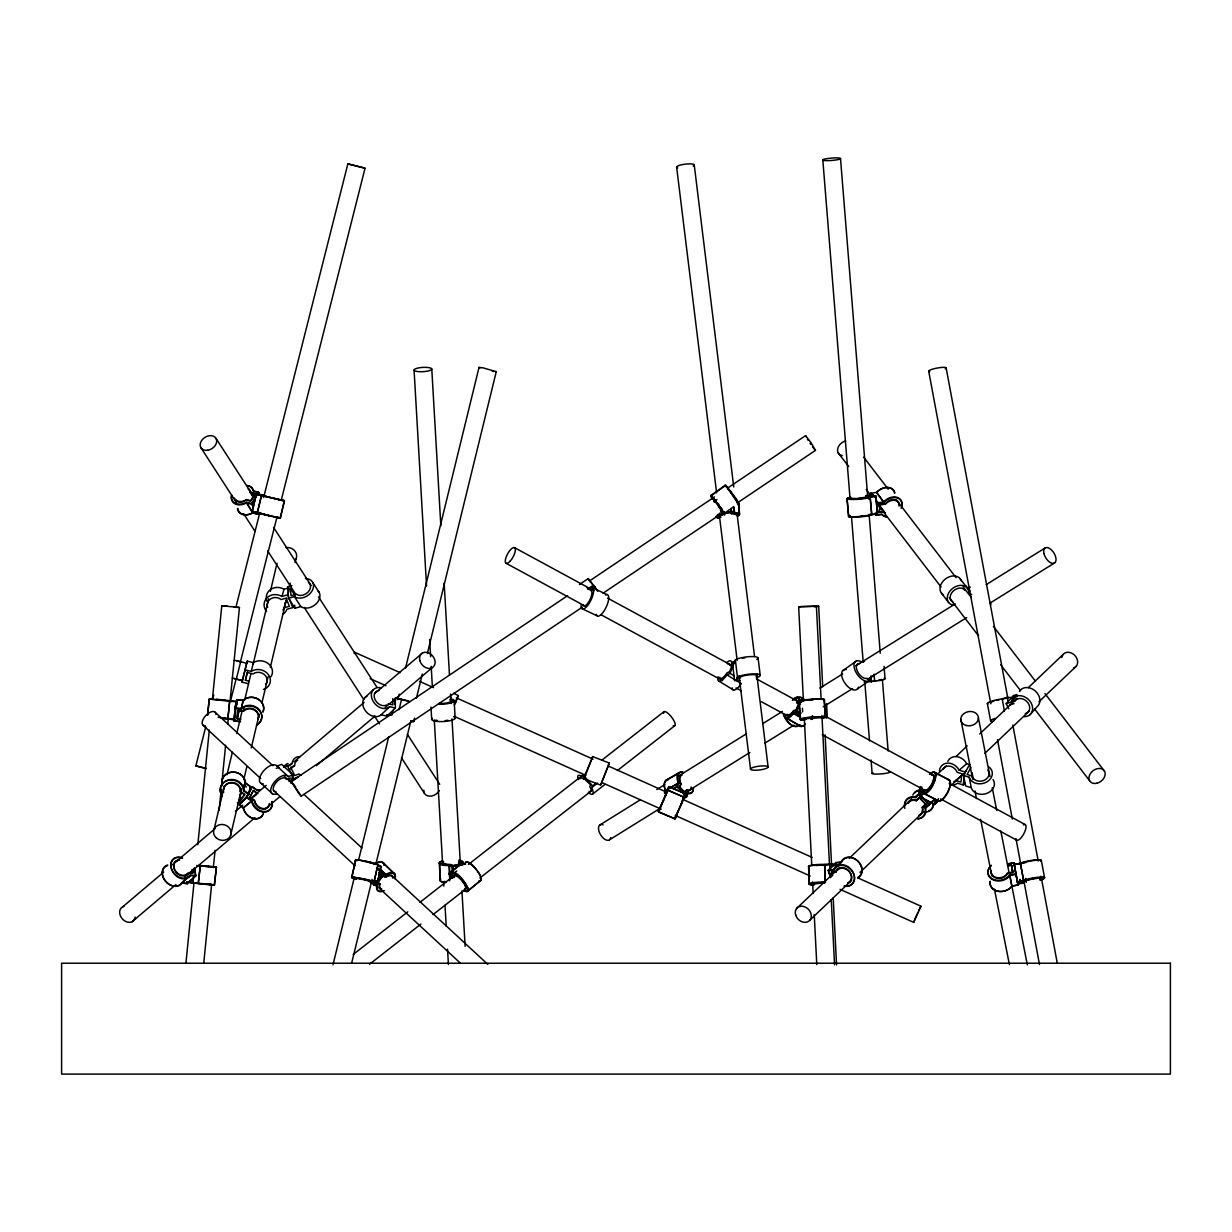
<?xml version="1.0" encoding="UTF-8"?>
<svg xmlns="http://www.w3.org/2000/svg" width="1232" height="1232" viewBox="0 0 1232 1232"><rect width="100%" height="100%" fill="white"/><g stroke="black" fill="none" stroke-linecap="round" stroke-linejoin="round"><path stroke-width="1.5" d="M947.916 779.486A11.812 4.605 -63.6 0 1 948.363 791.221A11.812 4.605 -63.6 0 1 938.368 800.754L934.795 804.357L920.073 797.042L920.366 786.663M921.906 787.14L921.721 793.762L924.97 790.467A8.593 3.342 -63.6 0 0 932.455 783.49A8.593 3.342 -63.6 0 0 931.715 775.159M934.795 804.357L934.949 798.86L925.602 807.976A11.812 9.502 46.4 0 1 917.963 818.864M601.94 781.658L608.115 766.088M240.471 721.69L234.219 721.059L234.989 708.4L236.929 699.622L243.181 700.253A11.812 10.21 12.4 0 1 257.996 699.006A11.812 10.21 12.4 0 1 263.017 711.649M236.929 699.622L234.219 721.059M240.717 719.134L237.191 718.78L237.684 710.71L243.382 711.28A8.593 7.423 12.4 0 1 254.47 710.125A8.593 7.423 12.4 0 1 257.873 719.719M240.471 721.459L234.203 720.828L235.066 707.799L236.944 699.838L243.197 700.469A11.812 10.487 13.3 0 1 258.027 699.16A11.812 10.487 13.3 0 1 262.97 712.127M236.944 699.838L236.59 705.289L236.914 702.209L235.99 701.347L227.643 700.623M240.717 718.826L237.191 718.472L237.73 710.171L243.428 710.741A8.593 7.638 13.3 0 1 254.5 709.509A8.593 7.638 13.3 0 1 257.919 719.303M948.286 780.01A11.812 4.173 -61.5 0 1 947.978 791.36A11.812 4.173 -61.5 0 1 938.014 800.892L934.457 804.511L919.765 796.55L920.674 786.493M921.952 788.511L921.521 793.316L924.755 790.02A8.593 3.034 -61.5 0 0 932.193 783.075A8.593 3.034 -61.5 0 0 932.07 774.974M934.457 804.511L934.934 799.183L925.109 807.807A11.812 9.486 51.3 0 1 917.424 818.726M584.384 776.206L583.537 778.455L600.153 784.938L601.139 783.182L600.754 785.077L609.332 763.085L592.731 756.587L583.845 779.379A8.593 2.572 52 0 0 579.795 779.024M193.455 877.8L192.962 882.697L187.018 882.097L187.295 883.698L181.843 883.144A11.812 8.886 46.3 0 1 165.427 881.08A11.812 8.886 46.3 0 1 167.537 865.634M194.102 871.286L194.44 868.021L195.796 875.567L187.295 883.698M185.909 963.224L193.978 882.944M197.813 844.705L209.332 730.006M212.397 699.406L221.806 605.744L227.55 606.313M227.889 718.857L229.676 701.1M203.742 963.193L211.611 884.792M213.336 867.59L215.076 850.373M219.096 810.209L221.221 789.173M221.606 785.354L225.625 745.191M227.735 724.154L228.32 718.425M230.045 701.208L239.455 607.515L221.822 605.744M214.522 884.869L216.308 867.097L200.2 865.48L198.414 883.236L214.522 884.869L210.811 884.499M234.203 720.828L234.157 719.088L227.889 718.456L229.737 700.715L216.462 699.191M234.157 719.088L235.99 701.347M951.766 785.077A11.812 9.794 49.4 0 0 957.526 783.182L963.193 784.938L964.795 771.94L966.119 770.816M200.77 883.775L192.7 883.021L193.316 878.139M194.132 871.64L194.533 868.406L195.688 876.137L187.064 883.436L181.612 882.882A11.812 9.148 49.7 0 1 165.211 880.803A11.812 9.148 49.7 0 1 167.752 864.956M216.493 867.467L200.385 865.865L198.152 883.56L214.26 885.161L216.493 867.467L212.843 866.573M400.2 672.687L354.616 652.252L354.185 653.607M870.47 495.449L870.762 493.324L876.691 492.353A11.812 8.485 -34.9 0 1 887.61 487.425A11.812 8.485 -34.9 0 1 894.786 492.8M886.963 516.855A11.812 8.809 -37.5 0 1 881.989 514.237L876.275 515.038L877.985 502.748L876.168 500.377M840.024 889.35L913.667 922.368L915.792 916.993M913.697 922.352L920.935 906.198L857.811 877.877M666.651 792.961L665.511 796.072M682.928 800.261L679.725 808.1M870.624 495.218L870.978 493.154L872.733 495.664M886.686 516.932A11.812 8.485 -34.9 0 1 881.789 514.422L876.075 515.222L876.322 513.759M876.553 512.389L878.093 503.349L876.306 500.777M240.61 793.762L239.27 801.077L244.875 794.471L240.625 791.406A8.593 7.808 10.3 0 0 232.848 782.459A8.593 7.808 10.3 0 0 223.577 789.558M237.607 802.556L240.117 804.357L240.456 802.525L239.886 804.511L237.376 802.71M240.117 804.357L248.91 793.993L243.89 790.374L245.23 783.044A11.812 10.734 10.3 0 0 231.631 772.233A11.812 10.734 10.3 0 0 222.176 785.662M248.91 793.993L250.25 786.663L245.23 783.044M351.921 877.631L355.386 860.213M377.1 867.266L373.989 882.944L370.832 882.512M372.203 883.036L377.377 883.744L380.827 866.312L377.7 865.157A11.812 1.17 11.2 0 0 367.891 861.599A11.812 1.17 11.2 0 0 355.54 860.598M237.191 718.78L239.116 710.002M234.989 708.4L241.256 709.016L243.181 700.253M243.382 711.28L244.013 708.354M281.959 499.807L284.299 500.654L280.419 518.056L252.298 511.696L256.164 494.294L265.126 495.865M257.411 513.005L261.292 495.603L284.299 500.654M237.191 718.472L239.07 710.51L242.612 710.864M235.066 707.799L241.318 708.431L243.197 700.469M214.183 828.982L224.363 785.954M227.027 774.712L232.34 752.259M236.76 733.548L242.073 711.095M244.721 699.868L250.928 673.673M253.13 664.31L268.622 598.814M270.393 591.329L277.031 563.255M240.902 793.316L239.023 801.277L244.583 794.871L240.332 791.822L240.964 789.158M230.492 835.835L241.549 789.05M243.767 779.687L246.862 766.597M251.282 747.886L259.259 714.19M261.908 702.964L268.114 676.768M270.316 667.421L286.702 598.182M289.351 586.94L290.244 583.198M295.11 562.624L295.988 558.881M239.886 804.511L248.602 794.455L243.582 790.836L245.476 782.874A11.812 10.487 13.3 0 0 231.862 772.094A11.812 10.487 13.3 0 0 222.499 785.123M248.602 794.455L250.481 786.493L245.476 782.874M248.125 683.652L242.011 682.112L242.365 680.588L247.247 661.122L253.361 662.662A11.812 10.195 13.4 0 1 268.33 663.648A11.812 10.195 13.4 0 1 270.948 676.722M242.011 682.112L247.247 661.122M248.833 681.188L245.399 680.326L247.478 671.579M245.153 669.854L251.266 671.409L253.361 662.662M351.644 877.107L355.879 859.813M392.977 710.371L391.807 715.13L386.709 714.699L386.725 716.239L381.196 714.699A11.812 8.84 46.8 0 1 365.658 711.095A11.812 8.84 46.8 0 1 366.874 696.28M394.533 704.026L396.042 697.836L401.555 699.376A11.812 0.847 13.7 0 1 408.516 700.993M332.994 964.795L354.431 877.061M358.543 860.259L388.665 737.044M397.797 699.714L399.168 694.109M405.559 667.975L479.032 367.429L483.067 367.86L496.265 371.648L427.35 653.53M399.014 709.755L401.555 699.376M351.582 963.409L372.126 879.402M375.775 864.464L410.918 720.735M416.401 698.328L422.33 674.058M370.432 882.528L373.542 883.144L377.993 865.603A11.812 0.847 13.7 0 0 366.489 861.615A11.812 0.847 13.7 0 0 357.234 860.66M413.69 721.567L414.537 718.117M383.614 890.798A11.812 5.806 -43.9 0 1 376.807 886.162L371.802 883.051L376.9 884.052L381.135 866.758L377.993 865.603M261.785 513.775L252.129 511.311L256.502 494.001L264.249 495.895M195.857 765.888L205.744 726.757M212.797 698.79L213.752 695.064M235.866 607.468L259.86 512.404M263.633 497.497L347.855 163.856L365.042 168.199L281.296 499.976L256.164 494.294M230.476 701.27L236.128 678.909M240.363 662.123L277.061 516.747M234.095 678.509L242.365 680.588L236.298 679.078L240.671 661.769L234.28 660.167M263.648 514.252L280.08 518.364L284.453 501.054L282.066 500.438M920.905 906.382L918.579 910.802M245.399 680.326L247.401 672.518L252.96 673.919A8.593 7.423 13.4 0 1 264.233 674.443A8.593 7.423 13.4 0 1 265.804 684.314M659.751 808.161L664.556 798.274M676.045 815.461L678.586 810.61M658.319 811.565L667.99 790.066L684.284 797.366L674.597 818.864L658.319 811.565L659.074 809.347M674.597 818.864L675.367 816.647M289.212 781.427L290.228 777.885L286.286 779.379A8.593 4.297 -47.2 0 0 276.107 782.505A8.593 4.297 -47.2 0 0 276.014 791.714M290.629 782.998L292.985 774.836L281.635 764.348L276.969 766.119A11.812 5.914 -47.2 0 0 262.878 771.786A11.812 5.914 -47.2 0 0 263.201 783.829M266.543 611.549A11.812 10.718 17.1 0 1 267.036 597.766A11.812 10.718 17.1 0 1 281.882 596.473L284.084 589.296L288.473 588.018M282.806 614.368A11.812 10.718 17.1 0 0 286.917 609.27L292.785 607.576L287.749 594.763L288.935 590.883M282.898 610.056A8.593 7.792 17.1 0 0 284.007 607.838L286.209 600.677A8.593 7.792 17.1 0 1 285.1 602.895M292.785 607.576L293.339 605.774M450.927 697.312L450.45 698.852A11.812 2.849 -3.3 0 1 452.437 702.363A11.812 2.849 -3.3 0 1 438.115 704.273M454.346 705.012L456.564 699.021M455.178 703.703L458.396 695.649L453.622 693.216M667.297 790.482L668.745 786.863L685.315 793.5L683.868 797.119L667.405 790.205L666.373 792.761M718.102 676.722A11.812 3.912 -58.7 0 0 719.904 681.296A11.812 3.912 -58.7 0 0 726.942 674.905L730.037 673.365L734.842 661.122L731.746 662.662A11.812 3.912 -58.7 0 0 726.541 662.662M683.868 797.119L675.213 818.726L658.643 812.088L664.156 798.29M666.266 793.069L668.745 786.863M663.093 800.939L665.388 795.225M677.03 814.183L676.584 815.307M685.315 793.5L683.313 798.505L686.47 796.55L687.918 792.931A11.812 6.329 58.1 0 0 693.462 788.033M664.495 792.777L665.465 790.374A11.812 6.129 61.3 0 1 667.898 779.486M664.525 793.254L665.496 790.836A11.812 6.329 58.1 0 1 667.852 780.01M660.475 807.499L658.643 812.088M664.987 796.242L666.112 793.439M666.343 793.47L669.222 786.678L685.5 793.978L684.053 797.597M673.319 788.696L676.83 786.493L678.293 782.874A11.812 6.329 58.1 0 1 682.99 772.387M673.704 788.68L677.4 786.663L678.847 783.044A11.812 6.129 61.3 0 1 683.529 772.572M676.075 816.57L675.213 818.726M682.251 801.154L682.682 800.076M690.906 788.434A8.593 4.605 58.1 0 1 686.902 790.02L685.577 793.316L679.448 786.909L680.665 783.845A8.593 4.605 58.1 0 1 681.512 774.974M691.198 787.079A8.593 4.451 61.3 0 1 686.994 790.467L685.67 793.762L679.879 787.14L681.111 784.091A8.593 4.451 61.3 0 1 682.035 775.159M685.5 793.978L683.175 798.844L686.47 797.042L687.918 793.423A11.812 6.129 61.3 0 0 693.323 788.603M822.699 686.809L818.695 606.19L801.524 606.76M803.449 701.254L798.675 607.068L800.446 606.529L816.4 606.175L821.066 698.236M787.356 714.822A8.593 3.034 -61.5 0 0 793.654 711.033L795.995 710.51L799.383 702.209M785.308 714.914A11.812 4.173 -61.5 0 0 793.393 713.482L796.149 712.866L801.478 699.838M811.488 719.226L812.72 716.223M727.604 488.134L733.502 495.772M916.038 916.439L916.793 914.729M917.301 913.574L917.825 912.435M787.263 714.283A8.593 2.911 -58.5 0 0 793.67 710.541L796.011 710.002L799.784 701.932M785.215 714.344A11.812 3.989 -58.5 0 0 793.285 712.912L796.041 712.296L801.97 699.622L798.721 700.469A11.812 4.173 -61.5 0 0 792.407 700.13M811.103 719.503L812.473 716.577M666.343 792.715L669.222 786.678M567.629 595.657L291.322 781.442L298.575 793.054L301.224 796.165L582.32 607.16M301.224 796.165L291.322 781.442M727.342 488.257L805.589 435.635L811.01 442.688L815.492 450.358L737.244 502.979M591.668 758.419L592.731 756.587M608.269 764.903L609.332 763.085M263.602 812.104A11.812 9.148 49.7 0 1 253.9 818.664A11.812 9.148 49.7 0 1 243.305 807.976L238.269 804.188L246.908 797.058L252.252 786.678L257.272 790.282A11.812 9.148 49.7 0 1 260.275 790.066M238.269 804.188L246.554 797.551L252.252 786.863L257.272 790.482A11.812 9.502 51.3 0 1 260.337 790.205M993.038 779.563A11.812 9.456 -11.2 0 1 986.817 793.393A11.812 9.456 -11.2 0 1 971.278 787.725L965.611 785.954L963.532 775.467L969.707 764.348M971.001 767.397L967.074 774.481L972.233 776.083A8.593 6.884 -11.2 0 0 983.737 780.503A8.593 6.884 -11.2 0 0 987.802 770.046M578.285 779.563A11.812 3.542 52 0 1 582.228 776.607L583.229 774.836L592.607 785.954L591.606 787.725A11.812 3.542 52 0 1 588.342 792.684M584.769 775.575L591.514 759.605M583.537 778.455L584.538 776.684L584.153 778.578L590.652 784.969L589.743 786.57A8.593 2.572 52 0 1 589.05 791.421M253.361 506.906L251.59 504.165L258.304 492.4L253.176 491.091A11.812 8.84 -32.9 0 0 247.463 485.5M237.776 508.462A11.812 8.84 -32.9 0 0 252.899 512.805L258.012 514.114L258.843 512.666M738.261 504.288L738.923 504.858L725.925 485.285L711.141 495.233L712.635 498.575M456.918 697.897L458.396 695.649M253.33 506.537L251.682 503.595L258.658 492.261L253.53 490.952A11.812 8.593 -29.4 0 0 247.894 485.5M237.437 508.631A11.812 8.593 -29.4 0 0 252.56 512.959L257.673 514.268L258.535 512.882M369.708 880.726L374.174 884.869L382.813 873.334L385.955 874.489A11.812 5.914 -47.2 0 1 395.087 878.308M374.821 880.711L377.331 883.051L382.844 875.706L385.693 876.753A8.593 4.297 -47.2 0 1 392.854 877.492M373.666 884.992L382.782 873.919L385.924 875.09A11.812 5.806 -43.9 0 1 395.041 878.893M374.528 880.788L376.93 883.282L382.736 876.229L385.585 877.276A8.593 4.22 -43.9 0 1 392.808 878.123M1008.777 708.693L1006.19 703.703L1013.443 695.603L1016.8 694.571M1006.19 703.703L1011.226 702.148L1017.262 695.402M1029.906 714.76L1037.159 706.66A11.812 9.363 41.9 0 0 1035.173 690.906A11.812 9.363 41.9 0 0 1019.465 691.368M830.445 874.042L830.63 877.615L828.32 870.716L835.712 862.6L841.133 862.046A11.812 9.302 42.3 0 1 857.518 860.829A11.812 9.302 42.3 0 1 857.934 877.276M828.32 870.716L833.741 870.177L841.133 862.046M904.796 808.361A11.812 9.486 51.3 0 1 915.145 797.119L922.429 790.513M904.565 805.451A11.812 9.502 46.4 0 1 915.299 797.597L923.353 789.681M908.03 802.879A8.593 6.899 51.3 0 1 916.115 800.353L919.134 797.289L925.478 804.096L922.229 807.391A8.593 6.899 51.3 0 1 918.841 815.307M919.765 796.55L923.338 792.931A11.812 4.173 -61.5 0 0 934.657 780.21A11.812 4.173 -61.5 0 0 929.991 774.25M908.169 803.372A8.593 6.915 46.4 0 1 916.331 800.769L919.349 797.705L925.925 804.327L922.676 807.607A8.593 6.915 46.4 0 1 919.365 815.461M920.073 797.042L923.646 793.423A11.812 4.605 -63.6 0 0 934.872 780.657A11.812 4.605 -63.6 0 0 929.482 774.312M936.197 801.277L938.368 799.091M936.443 801.077L938.615 798.875M496.219 371.694L495.233 371.694M181.843 883.144L190.329 875.013L195.796 875.567M830.414 873.642L830.491 877.199L828.351 870.131L836.02 862.831L841.441 862.292A11.812 9.502 46.4 0 1 857.811 861.076A11.812 9.502 46.4 0 1 857.826 877.923M828.351 870.131L833.771 869.592L841.441 862.292M796.55 908.538L839.562 867.544M849.264 858.288L911.695 798.783M918.641 792.161L921.413 789.512M936.674 774.974L946.392 765.719M956.094 756.463L967.197 745.884M979.686 733.979L1017.139 698.267M1028.243 687.687L1062.923 654.623M915.299 797.597L917.855 795.164M916.331 800.769L920.165 797.119M922.676 807.607L925.232 805.174M925.602 807.976L930.714 803.11M810.04 919.996L851.651 880.31M859.982 872.379L923.8 811.549M951.551 785.092L962.639 774.512M984.845 753.353L1029.244 711.033M1038.946 701.778L1076.414 666.065M850.373 498.267L856.702 498.544L872.194 496.203L868.375 495.849M364.626 697.897L373.25 689.797M381.196 714.699L389.836 706.598L395.349 708.138L395.287 697.774M386.725 716.239L395.349 708.138M451.959 878.339L449.126 873.919L462.123 862.723L465.696 864.002M467.513 891.491L480.511 880.295A11.812 3.28 49.2 0 0 475.752 869.053A11.812 3.28 49.2 0 0 465.265 862.554M818.695 606.19L816.092 606.868M939.385 770.77A11.812 9.794 49.4 0 1 947.747 763.085A11.812 9.794 49.4 0 1 959.127 770.169L966.704 763.686L969.538 764.564M953.814 781.658A8.593 7.13 49.4 0 0 955.739 780.457L963.316 773.973M963.193 784.938L965.087 783.321M816.369 606.236L814.229 606.791M249.88 788.68L252.252 786.678M122.753 906.783L163.717 872.102M172.495 864.679L214.938 828.751M235.42 811.411L242.735 805.22M250.05 799.029L266.143 785.4M293.94 761.869L364.164 702.409M374.405 693.739L422.684 652.868M243.305 807.976L251.929 800.677A11.812 9.148 49.7 0 0 264.141 811.565A11.812 9.148 49.7 0 0 272.133 801.508M132.07 921.752L175.96 884.591M184.738 877.153L254.962 817.694M265.203 809.024L279.833 796.642M316.408 765.673L374.928 716.131M385.185 707.461L432.001 667.821M181.612 882.882L190.236 875.582L195.688 876.137M249.973 788.696L252.252 786.863M253.453 797.027L256.21 794.825M272.118 801.709A11.812 9.502 51.3 0 1 263.725 812.088A11.812 9.502 51.3 0 1 251.559 801.154L243.289 807.807A11.812 9.502 51.3 0 0 252.252 818.14A11.812 9.502 51.3 0 0 262.909 814.552M915.145 797.119L917.902 794.902M916.115 800.353L918.872 798.136M922.229 807.391L926.387 804.065M925.109 807.807L932.023 802.263M451.821 877.923L449.203 873.334L462.631 862.847M449.203 873.334L452.267 874.489L456.749 870.993M353.199 954.477L407.777 911.834M419.896 902.363L456.271 873.935M468.406 864.464L582.089 775.621M601.801 760.221L663.956 711.665M582.228 776.607L585.215 774.281M592.607 785.954L595.98 783.321M591.606 787.725L597.566 783.059M369.508 964.256L420.897 924.092M433.002 914.637L467.76 887.471M479.864 878.016L591.73 790.605M617.432 770.524L674.874 725.633M466.897 891.475L480.311 880.988M592.962 793.808L604.881 784.491M710.926 495.942L725.171 485.269M714.083 501.624L716.932 499.499M729.667 509.478L725.74 512.42L734.18 511.311L734.595 512.62A11.812 2.526 -7 0 1 737.783 515.715M284.761 767.243L291.922 763.686A11.812 9.225 54.3 0 1 299.961 756.587M288.904 765.842L291.922 763.686M290.09 769.045L294.602 765.796A8.593 6.714 54.3 0 1 297.759 760.159M291.476 780.056L298.375 776.684L290.844 782.089M842.596 670.809L856.517 660.937M868.175 679.232L874.304 674.89M857.41 689.011L869.777 680.249M579.41 584.522L588.28 578.563L597.736 591.329M589.989 580.626L714.56 496.85M587.587 589.096L593.501 585.123M592.376 588.665L595.087 586.832M603.079 593.193L724.462 511.573M730.699 508.739L733.41 506.906L734.164 513.005A11.812 2.495 -4 0 1 737.367 516.223M665.988 780.672L678.801 772.71M599.722 825.07L640.486 799.707M656.795 789.573L664.941 784.491M677.985 776.376L746.484 733.764M762.777 723.631L782.351 711.449M800.292 700.3L803.557 698.267M819.85 688.118L842.688 673.919M855.732 665.804L955.2 603.911M986.185 584.646L1044.89 548.117M665.496 790.836L678.293 782.874M683.698 792.022L686.902 790.02M609.64 839.747L660.183 808.3M684.653 793.085L749.872 752.506M764.548 743.373L793.901 725.109M823.253 706.845L852.606 688.58M867.282 679.463L966.75 617.571M989.589 603.372L1054.808 562.793M967.921 588.465L970.277 587.14M666.112 780.118L679.494 772.787M665.465 790.374L678.847 783.044M683.637 792.299L686.994 790.467M740.093 680.572L734.58 680.541L732.455 663.232L735.566 661.692A11.812 2.526 -7 0 1 747.054 656.841A11.812 2.526 -7 0 1 756.756 659.443M727.511 663.909A8.593 2.849 -58.7 0 1 729.852 665.172L732.686 663.771L729.621 671.579L726.988 672.888A8.593 2.849 -58.7 0 1 719.734 677.246M734.58 680.541L737.675 679.001A11.812 2.526 -7 0 1 742.819 675.228A11.812 2.526 -7 0 1 757.973 674.15A11.812 2.526 -7 0 1 756.664 677.662M805.05 718.379L809.101 717.594M805.497 718.749L821.775 717.44M276.261 768.398L278.894 767.397M294.602 765.796L290.66 767.29L294.771 775.575L299.022 773.973A8.593 6.714 54.3 0 0 301.301 775.159M277.046 793.808A11.812 5.914 -47.2 0 1 273.181 783.706A11.812 5.914 -47.2 0 1 288.303 776.607L292.985 774.836M821.374 717.917L822.037 717.424L811.688 717.363M795.087 700.269A8.593 3.034 -61.5 0 1 796.873 702.779L801.709 701.578C803.326 699.776 818.233 698.529 823.962 699.191L825.686 716.916L822.668 717.625M987.925 704.026A11.812 2.002 -10.6 0 1 990.605 701.501A11.812 2.002 -10.6 0 1 1002.17 698.852L1007.191 697.312L1014.567 697.774L1013.443 695.603M1003.233 699.021L1006.282 698.097M1009.485 705.012L1014.075 703.611M864.094 682.128L874.612 681.173A11.812 1.571 -4.6 0 0 884.16 678.247M317.502 590.359A11.812 8.84 -32.9 0 1 316.162 603.819A11.812 8.84 -32.9 0 1 300.824 606.56L294.956 608.269L288.534 598.321L287.564 586.832L291.969 585.554M281.882 596.473L287.749 594.763M288.534 598.321L294.402 596.611A11.812 8.84 -32.9 0 0 311.942 591.129A11.812 8.84 -32.9 0 0 305.413 578.563M284.007 607.838L289.351 606.283L286.132 598.121L281.173 599.568A8.593 7.792 17.1 0 0 270.978 598.66A8.593 7.792 17.1 0 0 267.667 607.376M805.959 719.55L800.23 719.596L799.337 701.824L802.094 701.208A11.812 1.016 -2.9 0 1 812.581 699.222A11.812 1.016 -2.9 0 1 823.453 700.115M800.23 719.596L802.987 718.964A11.812 1.016 -2.9 0 1 807.206 717.455A11.812 1.016 -2.9 0 1 822.622 716.885A11.812 1.016 -2.9 0 1 822.298 718.241M800.554 702.101L798.952 702.209L800.677 719.935L803.433 719.303C805.05 717.517 819.958 716.254 825.686 716.916M804.773 700.346L813.582 699.453M460.953 864.31L452.822 865.85L450.034 864.787A8.593 2.079 -3.3 0 1 443.289 862.184M442.396 861.183A11.812 2.849 -3.3 0 0 439.824 864.202A11.812 2.849 -3.3 0 0 449.079 865.603L452.144 866.758L461.877 864.926M1007.668 865.726L1011.426 865.018L1012.889 872.487M1024.085 882.574L1017.894 883.744L1017.478 882.066L1014.167 864.356L1020.358 863.185A11.812 2.002 -10.6 0 1 1034.788 859.936A11.812 2.002 -10.6 0 1 1040.932 861.183M1007.699 865.927L1011.457 865.218L1012.843 872.21M1040.886 860.922A11.812 1.401 -10.6 0 0 1034.865 860.383A11.812 1.401 -10.6 0 0 1020.404 863.463L1014.213 864.633L1014.413 865.418L1013.874 862.723L1007.684 863.894L1013.905 862.847L1014.413 865.418L1014.167 864.356M1017.062 864.31L1022.298 863.324A8.593 1.448 -10.6 0 1 1023.931 862.662M990.158 881.234A11.812 9.456 -11.2 0 0 997.781 891.213A11.812 9.086 -11.1 0 0 1011.903 886.162L1018.079 884.869L1016 874.381L1009.809 875.536A11.812 9.456 -11.2 0 1 992.484 879.509A11.812 9.456 -11.2 0 1 991.421 865.28A11.812 9.086 -11.2 0 0 992.376 878.909A11.812 9.086 -11.2 0 0 1009.701 874.966L1015.892 873.796L1018.094 884.992L1011.903 886.162A11.812 9.456 -11.2 0 1 997.781 891.213A11.812 9.086 -11.1 0 1 990.251 881.712M1017.478 882.066L1025.532 880.634A8.593 1.448 -10.6 0 1 1037.236 877.923A8.593 1.448 -10.6 0 1 1040.101 879.479M1020.281 881.619L1020.65 883.144L1024.362 882.235M866.081 495.587L869.884 495.064L875.952 496.357L877.369 513.99L871.655 514.791A11.812 1.571 -4.6 0 1 855.963 517.117A11.812 1.571 -4.6 0 1 849.895 515.376M865.927 495.911L875.721 495.926L877.523 513.621L868.622 514.868M875.721 495.926L867.205 497.235A8.593 1.14 -4.6 0 1 864.602 498.067M850.665 497.189A11.812 1.571 -4.6 0 0 852.914 499.499A11.812 1.571 -4.6 0 0 870.239 497.143L875.952 496.357M877.985 502.748L883.714 501.948A11.812 8.809 -37.5 0 1 897.45 497.451A11.812 8.809 -37.5 0 1 901.069 508.4M878.093 503.349L883.806 502.548A11.812 8.485 -34.9 0 1 896.249 497.759A11.812 8.485 -34.9 0 1 901.901 505.813M885.361 513.051A8.593 6.406 -37.5 0 1 884.022 511.511L879.186 512.189L880.279 504.35L885.485 503.626A8.593 6.406 -37.5 0 1 894.725 499.745A8.593 6.406 -37.5 0 1 898.99 506.136M885.115 513.22A8.593 6.175 -34.9 0 1 883.883 511.773L879.047 512.45L880.341 504.889L885.531 504.165A8.593 6.175 -34.9 0 1 893.724 500.254A8.593 6.175 -34.9 0 1 899.021 504.427M868.791 514.622L872.256 514.144M719.673 513.205L722.183 512.882L724.139 514.807L711.141 495.233M721.552 508.308L722.183 513.498L731.423 512.281L731.777 513.39A8.593 1.833 -7 0 1 736.336 514.837M443.736 861.83A8.593 1.863 -0.6 0 0 450.435 864.464L453.207 865.526L461.369 864.448L458.366 863.324A8.593 2.079 -3.3 0 0 458.735 861.368M442.796 860.922A11.812 2.572 -0.6 0 0 440.194 863.54A11.812 2.572 -0.6 0 0 449.48 865.157L452.529 866.312L462.293 865.033M807.745 700.207L813.089 699.607M861.199 515.977L863.755 515.669M809.008 866.573A11.812 1.54 -1.4 0 1 812.766 864.972A11.812 1.54 -1.4 0 1 824.747 864.402L830.168 863.863L837.621 865.326L834.002 865.68M831.954 865.48L837.375 864.926L823.992 864.833A8.593 1.124 -1.4 0 0 813.967 865.372M827.057 864.741L815.83 865.511M830.383 865.341L833.433 865.033L830.276 864.725M836.389 872.056L831.446 872.549L832.555 875.86M726.972 512.25L733.748 511.696M721.336 508.046L721.706 513.267L730.976 512.527L731.331 513.636A8.593 1.817 -4 0 1 735.966 514.699M815.445 450.358L813.721 448.417M800.677 719.935L804.481 719.688M824.67 882.836L812.612 884.068L813.982 884.453M192.1 882.081L187.403 881.727M799.337 701.824L800.939 701.824M732.455 663.232L734.01 663.232M210.687 866.958L213.275 866.943L212.443 866.727M877.523 513.621L875.013 513.39L876.275 515.038M216.308 867.097L212.597 866.727M800.092 607.407L798.767 607.176M239.439 607.515L234.296 606.991M212.227 866.697L213.044 866.774L208.347 866.296M210.441 884.453L211.273 884.545L208.732 884.283M227.581 700.885L236.914 701.824M232.155 701.562L209.24 699.052L207.623 715.007L209.24 699.052L225.61 700.33M221.283 718.194L225.179 718.595M225.795 718.656L235.127 719.596M223.839 718.456L235.066 719.935M196.75 865.495L200.385 865.865M189.79 872.379L192.87 872.687L192.269 869.392M189.759 872.887L192.839 873.195L192.331 869.807M187.587 882.158L198.568 883.267M218.11 717.24L227.889 718.456M208.439 866.743L200.554 865.742M203.526 884.129L211.042 884.638L210.21 884.422M221.206 717.732L225.795 718.364M377.546 865.865L380.827 866.312M264.095 495.464L259.89 494.848L258.304 492.4M252.298 511.696L256.903 512.389L258.012 514.114M261.246 513.267L256.194 512.527L260.537 513.636M273.766 516.932L277.277 517.378L275.552 516.747M493.632 371.463L492.246 371.217M833.679 865.264L830.507 864.648A11.812 1.032 -2.9 0 1 834.896 865.372M377.885 866.127L381.135 866.758M189.174 882.035L193.701 882.959M192.7 883.021L186.817 881.804L187.064 883.436M362.701 861.029L365.119 861.538M364.98 168.183L347.886 163.871M872.41 496.496L868.545 495.68L868.837 499.206M877.369 513.99L874.828 513.451L876.075 515.222M284.453 501.054L275.583 498.852M271.317 516.454L260.784 513.821M212.828 884.668L214.26 885.161M252.129 511.311L260.938 513.498M277.985 499.468L280.834 500.13M273.627 516.778L276.969 517.594L275.213 517.117M236.683 660.768L246.785 663.309M232.309 678.062L236.298 679.078M272.903 498.175L277.262 499.299M206.283 768.552L195.95 765.904L206.298 768.491M273.75 498.406L261.615 495.31L257.242 512.62L269.377 515.715M248.525 488.904A8.593 6.252 -29.4 0 1 250.573 492.307L255.24 493.493L250.789 500.716L246.462 499.607A8.593 6.252 -29.4 0 1 235.374 499.422M248.217 489.058A8.593 6.422 -32.9 0 1 250.265 492.507L254.932 493.693L250.65 501.193L246.323 500.1A8.593 6.422 -32.9 0 1 234.403 498.021M256.502 494.001L268.022 496.943M231.693 495.064A11.812 8.593 -29.4 0 0 235.235 503.241A11.812 8.593 -29.4 0 0 246.554 502.302L251.682 503.595M231.539 495.526A11.812 8.84 -32.9 0 0 235.22 503.95A11.812 8.84 -32.9 0 0 246.462 502.872L251.59 504.165M277.693 517.748L280.08 518.364M409.702 701.562L397.258 698.421M367.829 862.184L370.478 862.862M388.188 703.595L392.854 704.904L392.808 698.513M278.078 517.209L280.419 518.056M959.127 770.169L964.795 771.94M963.532 775.467L969.199 777.238A11.812 9.456 -11.2 0 0 986.385 782.166A11.812 9.456 -11.2 0 0 988.803 766.889M955.739 780.457L960.898 782.074L961.93 773.788L957.141 772.295A8.593 7.13 49.4 0 0 950.288 766.273A8.593 7.13 49.4 0 0 943.111 769.122M372.665 863.509L374.389 864.079M377.331 883.051L379.995 884.037A8.593 4.297 -47.2 0 0 380.904 888.626M376.93 883.282L379.579 884.268A8.593 4.22 -43.9 0 0 381.828 889.027M377.377 883.744L374.235 882.574A11.812 1.17 11.2 0 0 362.701 878.693A11.812 1.17 11.2 0 0 353.261 878.585M376.9 884.052L371.125 881.881A8.593 0.847 11.2 0 0 362.655 879.001A8.593 0.847 11.2 0 0 356.525 879.155M373.542 883.144L366.243 880.172L354.708 877.939L356.187 878.662M374.174 884.869L377.315 886.024A11.812 5.914 -47.2 0 0 384.184 890.721M464.911 864.356L461.861 863.185A11.812 2.849 -3.3 0 0 458.828 860.121M449.126 873.919L452.19 875.09A11.812 3.28 49.2 0 1 458.258 875.783A11.812 3.28 49.2 0 1 467.76 887.887A11.812 3.28 49.2 0 1 464.156 890.32M451.636 875.706L454.408 876.753A8.593 2.572 52 0 1 461.307 879.463A8.593 2.572 52 0 1 464.757 888.919M451.636 876.229L454.423 877.276M479.926 367.952L479.032 367.429M419.496 681.342L433.525 687.625M456.317 697.851L593.069 759.174M608.839 766.242L666.697 792.191M682.482 799.26L812.227 857.441M370.154 678.663L385.939 685.731M454.315 716.393L585.801 775.359M601.586 782.428L661.199 809.162M675.228 815.445L810.225 875.983M591.837 587.402L606.976 594.579M586.848 587.602L591.021 589.574M581.935 608.623L597.058 615.8M934.611 772.572L949.333 779.887M923.646 793.423L938.368 800.754M450.897 699.73L455.655 702.148M971.709 594.532L968.799 593.039A11.812 8.809 -37.5 0 0 959.851 585.4A11.812 8.809 -37.5 0 0 947.701 595.179A11.812 8.809 -37.5 0 0 953.568 605.282M934.903 772.387L949.579 780.349M514.529 547.655L594.009 590.759M607.545 598.09L730.976 665.049M756.34 678.801L796.935 700.808M823.992 715.484L933.902 775.097M949.117 783.336L1025.224 824.608M796.873 702.779L799.814 704.381M795.995 710.51L800.892 713.159M796.149 712.866L800.199 715.053M793.393 713.482L799.922 717.024M506.075 563.255L585.554 606.36M600.769 614.614L722.522 680.634M736.058 687.98L741.125 690.721M761.422 701.732L788.48 716.408M822.298 734.749L925.448 790.682M940.663 798.937L1016.754 840.209M786.247 718.21L800.939 726.172M923.338 792.931L938.014 800.892M729.852 665.172L732.732 666.928M730.037 673.365L733.995 675.767M726.942 674.905L741.341 683.652A11.812 3.912 -58.7 0 1 732.208 687.841M719.226 681.327L733.625 690.074M800.138 704.257L797.273 702.502A8.593 2.911 -58.5 0 0 795.595 700.099M796.011 710.002L800.785 712.928M796.041 712.296L799.984 714.699M793.285 712.912L799.645 716.808M785.985 717.548L800.307 726.31M257.673 793.47L253.422 790.405L250.019 797.012L254.577 800.307A8.593 6.653 49.7 0 0 261.23 808.161A8.593 6.653 49.7 0 0 268.93 805.451M257.596 793.716L253.345 790.651L249.711 797.458L254.285 800.754A8.593 6.899 51.3 0 0 262.062 808.977A8.593 6.899 51.3 0 0 269.361 803.526M243.643 784.876L246.462 786.909M246.908 797.058L251.929 800.677M246.554 797.551L251.559 801.154M383.414 863.416L394.748 873.904M276.969 766.119L288.303 776.607M214.999 712.142L272.95 765.719M284.253 776.175L295.572 786.617M304.042 794.471L361.992 848.047M391.684 875.49L487.795 964.348M379.656 868.668L385.955 874.489M376.545 867.528L382.813 873.334M383.429 874.658L385.693 876.753M379.056 872.21L382.844 875.706M377.716 881.927L379.995 884.037M372.264 881.373L377.315 886.024M202.957 725.171L260.691 778.547M273.365 790.266L355.062 865.788M371.956 881.404L374.774 884.006M378.994 887.918L460.691 963.439M261.261 783.46L272.595 793.947M918.856 793.978L929.174 804.357M384.061 863.416L394.841 874.612M379.933 868.868L385.924 875.09M376.823 867.728L382.782 873.919M379.133 872.487L382.736 876.229M377.423 882.02L379.579 884.268M372.018 881.188L376.807 886.162M676.83 786.493L686.47 796.55M721.567 511.372C723.323 511.773 713.359 496.989 713.236 498.991M918.702 793.5L928.682 804.188M595.857 588.403L590.143 581.258L590.451 582.32M727.665 488.334L736.952 500.731M720.951 510.279C726.834 516.039 713.005 496.619 713.128 499.576M677.4 786.663L686.47 797.042M965.934 585.862L969.907 591.052M959.82 578.362L967.058 587.787M863.678 457.195L888.241 489.212M896.419 499.884L956.047 577.639M963.07 586.786L971.247 597.458M993.469 626.426L1035.558 681.327M1044.921 693.524L1104.55 771.278M883.714 501.948L876.476 492.523A11.812 8.809 -37.5 0 1 887.302 487.472A11.812 8.809 -37.5 0 1 894.648 493.062M873.057 494.925L875.12 497.62M870.762 493.324L872.549 495.634M878.601 504.442L884.022 511.511M838.16 452.837L848.694 466.558M866.235 489.427L870.901 495.526M879.094 506.213L941.063 587.017M949.256 597.689L978.485 635.804M1000.692 664.772L1020.573 690.69M1034.603 709.001L1089.565 780.657M941.433 593.146L948.671 602.571M813.151 447.663L812.519 446.8M876.691 492.353L883.806 502.548M873.226 494.694L875.259 497.605M880.326 506.691L883.883 511.773M721.706 512.666L723.261 514.268L722.845 512.959A11.812 0.862 53.2 0 0 723.015 511.203A11.812 0.862 53.2 0 0 713.082 498.036A11.812 0.862 53.2 0 0 712.481 499.237M810.795 444.352L810.086 443.304M312.805 582.582L319.242 592.515M216.077 438.515L253.7 496.696M273.55 527.388L311.172 585.57M318.487 596.873L377.007 687.364M407.315 734.226L439.701 784.322M250.265 492.507L253.484 497.482M246.462 502.872L252.899 512.805M200.785 447.493L236.313 502.425M243.628 513.744L255.132 531.516M267.667 550.904L295.88 594.532M304.242 607.468L363.81 699.576M374.251 715.73L379.487 723.815M401.432 757.742L424.409 793.3M294.987 595.503L290.398 588.403L291.014 595.718L296.342 594.163A8.593 6.422 -32.9 0 0 307.815 592.33A8.593 6.422 -32.9 0 0 308.4 582.32M294.402 596.611L300.824 606.56M287.564 586.832L289.335 589.574M462.123 862.723L463.355 864.648M808.069 440.224L807.484 439.285M714.113 500.546L715.299 502.456M734.95 498.021L736.89 501.332M258.658 492.261L260.137 494.894M250.573 492.307L253.576 497.636M256.641 512.42L257.673 514.268M246.554 502.302L252.56 512.959M805.974 436.682L805.574 435.681M287.241 765.457L293.709 778.455M589.004 580.411L588.28 578.563M835.712 862.6L836.466 864.849M722.183 513.498L722.568 514.683A8.593 1.833 -7 0 0 720.089 517.117M721.706 513.267L722.075 514.468A8.593 1.817 -4 0 0 721.028 517.147M720.504 510.033L720.859 511.141M714.144 501.039L714.56 502.348M836.02 862.831L836.713 865.141M832.462 875.413L831.431 872.025L836.374 871.517A8.593 6.915 46.4 0 1 848.54 870.423A8.593 6.915 46.4 0 1 847.847 882.82M978.424 718.04L989.989 776.437M992.237 787.741L996.719 810.348M1000.815 831.076L1009.408 874.412M1009.809 875.536L1027.319 964.841M972.048 772.649L972.741 776.145M972.233 776.083L972.926 779.579M960.806 719.257L972.387 777.777M975.005 790.99L976.499 798.536M980.61 819.295L991.837 875.921M994.455 889.134L1009.408 964.641M969.199 777.238L971.278 787.725M1009.701 874.966L1011.903 886.162M1041.348 860.506L1044.582 877.846M946.13 367.906L1007.884 698.59M1012.827 725.047L1038.222 861.106M1041.055 876.229L1057.272 963.147M1007.191 697.312L1008.007 701.655M1002.17 698.852L1004.419 710.972M1025.64 878.632L1026.287 882.097M1025.594 878.401L1026.241 881.881M928.697 371.171L990.79 703.749M997.504 739.647L1012.319 819.018M1016.2 839.793L1020.789 864.356M1023.607 879.479L1039.485 964.517M1020.358 863.185L1024.146 882.897L1017.955 884.052L1017.386 881.65L1023.592 880.48A11.812 2.002 -10.6 0 1 1041.009 877.061A11.812 2.002 -10.6 0 1 1040.208 880.249M1020.404 863.463L1023.669 880.895A11.812 1.401 -10.6 0 1 1041.086 877.507A11.812 1.401 -10.6 0 1 1040.131 879.817M987.356 703.487L990.59 720.797M1020.004 879.694L1020.65 883.144M1019.957 879.463L1020.604 882.944L1020.342 881.881L1025.578 880.895A8.593 1.016 -10.6 0 1 1037.267 878.339A8.593 1.016 -10.6 0 1 1040.116 879.263M1017.817 883.452L1018.079 884.869L1017.848 883.637M1016 874.381L1013.905 862.847L1015.892 873.796M1011.457 865.218L1012.796 872.564L1007.545 873.55A8.593 6.884 -11.2 0 1 997.473 878.324A8.593 6.884 -11.2 0 1 991.19 871.163M1011.426 865.018L1012.704 872.087L1007.468 873.072A8.593 6.607 -11.2 0 1 997.396 877.738A8.593 6.607 -11.2 0 1 991.129 870.962M758.065 657.811L760.19 675.121M738.384 503.657L739.662 514.037M694.247 164.996L733.748 486.979M737.029 513.652L754.554 656.533M756.664 673.673L768.121 767.028A8.87 1.894 -7 0 1 754.908 770.231A8.87 1.894 -7 0 1 754.908 766.92A8.87 1.894 -7 0 1 768.121 767.028M733.949 507.415L734.595 512.62M733.594 506.537L734.18 511.311M731.346 509.925L731.777 513.39M730.992 508.816L731.423 512.281M722.137 511.218L722.568 514.683M718.502 503.734L718.934 507.214M676.63 167.059L716.608 492.846M719.18 513.806L737.167 660.506M739.046 675.737L750.504 769.091M735.566 661.692L737.675 679.001M846.954 498.929L848.756 516.624M294.71 605.22L294.956 608.269M884.052 666.312L885.038 678.663M870.239 497.143L871.655 514.791M840.517 158.558A8.87 1.17 -4.6 0 1 827.242 160.637A8.87 1.17 -4.6 0 1 827.242 158.589A8.87 1.17 -4.6 0 1 840.517 158.558L867.79 497.882M869.176 515.145L880.264 653.176M882.42 680.002L888.118 750.935M874.042 674.12L874.612 681.173M870.901 677.292L871.286 682.158M822.822 159.96L850.095 499.283M851.481 516.531L863.201 662.231M864.741 681.404L869.515 740.832M871.055 760.005L872.133 773.419M847.139 498.806L848.555 516.439M738.538 504.211L739.262 514.653M733.81 507.784L734.164 513.005M731.1 510.156L731.331 513.636M730.745 509.047L730.976 512.527M721.829 510.987L722.075 514.468M454.177 701.054L455.178 718.348M431.785 369.061A8.87 2.141 -3.3 0 1 418.51 371.633A8.87 2.141 -3.3 0 1 418.51 367.921A8.87 2.141 -3.3 0 1 431.785 369.061L440.84 525.802M444.151 583.136L449.464 674.89M450.558 694.001L451.112 703.564M451.99 718.857L460.383 864.125M461.938 890.89L465.142 946.33M452.144 866.758L452.791 878.062M449.079 865.603L449.88 879.432M414.075 370.016L426.549 586.016M429.645 639.531L430.646 656.748M431.185 666.296L432.401 687.333M434.28 719.827L442.673 865.095M443.674 882.297L443.89 886.116M444.998 905.227L446.215 926.264M447.539 949.194L448.417 964.487M430.969 707.106L431.677 719.211M439.285 862.954L440.286 880.249A11.812 2.849 -3.3 0 0 443.736 882.466M824.424 699.761L825.317 717.517M829.952 864.217L830.183 868.683M821.929 715.484L829.506 865.08M831.246 899.591L834.557 964.795M812.335 715.669L812.504 719.226M804.327 718.549L811.719 864.618M812.596 881.912L813.182 893.446M814.244 914.591L816.785 964.564M802.448 708.308L802.633 711.865M808.531 866.419L809.424 884.191M826.364 704.92L826.98 717.347M825.101 734.796L831.585 865.28M833.217 897.851L836.543 964.902M830.168 863.863L830.276 868.298M824.747 864.402L825.178 882.097A11.812 1.54 -1.4 0 0 810.887 883.067A11.812 1.54 -1.4 0 0 813.012 884.976M808.746 866.096L809.178 883.791M453.207 865.526L453.268 870.747M452.529 866.312L452.575 870.701M449.48 865.157L449.649 880.834M439.67 862.4L439.87 879.817M826.518 703.626L826.61 717.809A11.812 1.355 -0.4 0 0 825.825 717.394M718.487 517.733A11.812 2.495 -4 0 1 715.761 516.531M717.363 514.914A11.812 2.495 -4 0 1 719.596 514.175M588.449 589.296A11.812 4.096 -64.7 0 1 593.547 591.899A11.812 4.096 -64.7 0 1 586.54 606.852A11.812 4.096 -64.7 0 1 581.134 604.912M605.389 595.041A11.812 4.096 -64.7 0 1 606.267 606.976A11.812 4.096 -64.7 0 1 596.365 614.368M590.205 590.39A8.593 2.972 -64.7 0 1 589.712 600.169A8.593 2.972 -64.7 0 1 582.89 604.681M718.98 518.179A11.812 2.526 -7 0 1 716.285 517.086M716.516 516.27A11.812 2.526 -7 0 1 720.089 514.514M725.556 486.64A11.812 0.862 53.2 0 1 728.543 488.781A11.812 0.862 53.2 0 1 737.752 501.27A11.812 0.862 53.2 0 1 737.09 502.302M740.201 678.124A8.593 1.833 -7 0 1 749.841 674.782A8.593 1.833 -7 0 1 756.001 676.799M742.419 658.304A8.593 1.833 -7 0 1 745.052 657.796M266.99 601.416A11.812 10.718 17.1 0 1 270.532 589.512A11.812 10.718 17.1 0 1 284.084 589.296M251.266 671.409A11.812 10.195 13.4 0 1 268.653 674.967A11.812 10.195 13.4 0 1 263.494 689.443M943.512 594.917A11.812 8.809 -37.5 0 1 945.175 579.148A11.812 8.809 -37.5 0 1 961.206 580.765M952.813 601.94A8.593 6.406 -37.5 0 1 953.229 591.037A8.593 6.406 -37.5 0 1 965.026 590.421M990.774 602.433A11.812 6.653 60.8 0 1 990.574 605.235M850.527 497.713A11.812 1.016 -5.8 0 0 852.683 499.114A11.812 1.016 -5.8 0 0 870.008 496.727L871.809 514.422A11.812 1.016 -5.8 0 1 856.101 516.701A11.812 1.016 -5.8 0 1 850.126 515.869M866.019 515.7A8.593 1.14 -4.6 0 1 861.06 516.393M862.261 498.452A8.593 1.14 -4.6 0 1 853.268 498.991A8.593 1.14 -4.6 0 1 850.511 498.051M862.092 661.984A11.812 1.571 -4.6 0 1 864.51 661.445M881.465 679.433A8.593 1.14 -4.6 0 1 878.293 680.249M875.783 680.618A8.593 1.14 -4.6 0 1 873.088 680.88M870.978 675.86A11.812 6.237 54.7 0 1 863.355 680.187A11.812 6.237 54.7 0 1 854.038 666.574A11.812 6.237 54.7 0 1 861.245 661.646M858.411 687.133A11.812 6.237 54.7 0 1 844.844 683.113A11.812 6.237 54.7 0 1 846.338 669.546M867.035 678.262A8.593 4.543 54.7 0 1 857.503 671.486A8.593 4.543 54.7 0 1 859.828 663.586M446.153 881.819A8.593 2.064 -3.3 0 1 444.444 881.373M454.408 876.168A8.593 2.387 49.2 0 1 462.231 881.019A8.593 2.387 49.2 0 1 465.28 889.027M453.638 716.701A11.812 2.849 -3.3 0 1 444.444 721.475A11.812 2.849 -3.3 0 1 432.401 718.287M447.77 720.243A8.593 2.079 -3.3 0 1 445.152 720.628M437.56 720.52A8.593 2.079 -3.3 0 1 435.866 720.073M449.68 699.884A8.593 2.064 -3.3 0 1 448.91 702.394A8.593 2.064 -3.3 0 1 438.885 703.472M452.267 874.489A11.812 3.542 52 0 1 458.443 875.105A11.812 3.542 52 0 1 467.375 887.671A11.812 3.542 52 0 1 463.525 890.32M465.865 862.585A11.812 3.542 52 0 1 477.231 870.639A11.812 3.542 52 0 1 478.925 880.865M461.492 861.168A11.812 2.572 -0.6 0 1 462.277 863.463M446.323 882.374A11.812 2.572 -0.6 0 1 440.902 879.047M459.182 861.738A8.593 1.863 -0.6 0 1 458.781 863.463M412.52 720.751A11.812 0.847 13.7 0 1 410.703 721.321M389.836 706.598A11.812 8.84 46.8 0 1 372.464 699.992A11.812 8.84 46.8 0 1 381.335 687.872M386.725 704.935A8.593 6.422 46.8 0 1 375.221 699.961A8.593 6.422 46.8 0 1 379.194 690.413M355.201 878.709A11.812 0.847 13.7 0 1 353.738 877.199A11.812 0.847 13.7 0 1 368.491 880.526A11.812 0.847 13.7 0 1 373.773 882.897M375.129 863.894A11.812 5.806 -43.9 0 1 384.584 865.234M283.76 767.243A11.812 9.225 54.3 0 1 288.072 763.486M374.605 864.002A11.812 5.914 -47.2 0 1 383.999 865.28M362.316 860.968A8.593 0.847 11.2 0 1 371.294 862.723A8.593 0.847 11.2 0 1 375.283 864.325M992.761 721.582A11.812 2.002 -10.6 0 1 995.163 718.348M994.255 720.628A8.593 1.448 -10.6 0 1 995.302 719.072M990.528 702.948A8.593 1.448 -10.6 0 1 990.913 702.394M992.083 701.778A8.593 1.448 -10.6 0 1 993.962 701.1M996.411 700.438A8.593 1.448 -10.6 0 1 999.137 699.884M1011.226 702.148A11.812 9.363 41.9 0 1 1022.206 695.988A11.812 9.363 41.9 0 1 1032.601 707.522A11.812 9.363 41.9 0 1 1024.3 716.67M1014.737 701.47A8.593 6.807 41.9 0 1 1027.411 702.101A8.593 6.807 41.9 0 1 1025.147 713.651M947.808 761.33A11.812 9.794 49.4 0 1 956.894 756.664A11.812 9.794 49.4 0 1 966.704 763.686M1023.915 862.924A8.593 1.016 -10.6 0 1 1026.179 862.308M797.812 725.633A11.812 6.329 58.1 0 1 790.005 724.031A11.812 6.329 58.1 0 1 783.475 713.805M798.875 697.435A11.812 6.329 58.1 0 1 803.649 698.59M800.353 700.269A8.593 4.605 58.1 0 1 802.078 700.377M813.336 885.084A11.812 1.016 -5.8 0 1 813.182 884.484M832.355 864.387A11.812 1.016 -5.8 0 1 832.077 865.603M222.114 795.995A11.812 10.487 13.3 0 1 228.274 780.333A11.812 10.487 13.3 0 1 243.582 790.836M223.67 792.345A8.593 7.638 13.3 0 1 231.108 782.874A8.593 7.638 13.3 0 1 240.332 791.822M241.318 708.431A11.812 10.487 13.3 0 1 258.966 709.386A11.812 10.487 13.3 0 1 256.549 724.986M222.345 795.934A11.812 10.734 10.3 0 1 228.582 779.871A11.812 10.734 10.3 0 1 243.89 790.374M190.236 875.582A11.812 9.148 49.7 0 1 177.316 876.784A11.812 9.148 49.7 0 1 171.248 862.862A11.812 9.148 49.7 0 1 182.613 858.134M188.219 872.733A8.593 6.653 49.7 0 1 176.207 872.487A8.593 6.653 49.7 0 1 177.731 860.506M933.594 804.388A11.812 9.486 51.3 0 1 925.709 812.088M914.914 792.761A11.812 9.486 51.3 0 1 920.258 790.205M803.988 725.633A11.812 4.173 -61.5 0 1 800.153 724.986M933.502 803.849A11.812 9.502 46.4 0 1 928.543 810.933M912.835 795.102A11.812 9.502 46.4 0 1 919.719 790.066M833.771 869.592A11.812 9.502 46.4 0 1 846.184 865.696A11.812 9.502 46.4 0 1 854.377 878.755A11.812 9.502 46.4 0 1 844.089 886.024M813.751 884.422A8.593 1.124 -1.4 0 1 816.416 882.79M821.79 882.497A8.593 1.124 -1.4 0 1 824.424 882.528M826.21 717.086A11.812 1.032 -2.8 0 1 826.61 717.686M798.413 725.771A11.812 6.206 54.7 0 1 790.482 724.247A11.812 6.206 54.7 0 1 783.537 714.298M796.55 698.251A11.812 6.206 54.7 0 1 803.079 698.421M799.784 700.099A8.593 4.512 54.7 0 1 801.493 700.161M814.521 884.776A11.812 1.032 -2.8 0 1 812.673 883.96M241.256 709.016A11.812 10.21 12.4 0 1 258.889 710.002A11.812 10.21 12.4 0 1 256.579 725.171M190.329 875.013A11.812 8.886 46.3 0 1 177.5 876.152A11.812 8.886 46.3 0 1 171.048 862.554A11.812 8.886 46.3 0 1 182.259 857.996M187.125 873.888A8.593 6.468 46.3 0 1 174.744 869.823A8.593 6.468 46.3 0 1 179.641 860.105M792.992 699.976A11.812 3.989 -58.5 0 1 799.214 700.253M805.451 724.077A11.812 3.989 -58.5 0 1 799.599 725.171M813.228 884.838A11.812 1.016 -2.9 0 1 811.149 883.652A11.812 1.016 -2.9 0 1 825.425 882.528L824.531 864.756A11.812 1.016 -2.9 0 0 812.55 865.542A11.812 1.016 -2.9 0 0 808.777 866.727M833.741 870.177A11.812 9.302 42.3 0 1 846.091 866.342A11.812 9.302 42.3 0 1 854.608 879.063A11.812 9.302 42.3 0 1 844.459 886.193M837.452 870.162A8.593 6.761 42.3 0 1 849.495 871.933A8.593 6.761 42.3 0 1 848.155 883.051M205.251 725.817A8.87 4.451 -47.2 0 1 205.713 715.638A8.87 4.451 -47.2 0 1 215.831 714.375M663.617 713.297A8.87 2.664 52 0 1 671.502 717.009A8.87 2.664 52 0 1 673.211 725.571M929.79 371.664A8.87 1.494 -10.6 0 1 937.136 368.06A8.87 1.494 -10.6 0 1 945.283 368.768M439.316 790.544A8.87 6.637 -32.9 0 1 429.722 796.18A8.87 6.637 -32.9 0 1 423.808 790.205M842.288 455.609A8.87 6.622 -37.5 0 1 837.729 448.633A8.87 6.622 -37.5 0 1 845.66 440.917M610.764 837.606A8.87 4.759 58.1 0 1 604.465 839.084A8.87 4.759 58.1 0 1 598.521 829.105A8.87 4.759 58.1 0 1 603.126 824.793M285.963 547.624A8.87 7.885 13.3 0 1 295.264 551.52A8.87 7.885 13.3 0 1 294.91 560.545M135.135 917.101A8.87 6.868 49.7 0 1 122.984 919.565A8.87 6.868 49.7 0 1 123.939 906.352M1023.376 824.855A8.87 3.126 -61.5 0 1 1023.746 833.895A8.87 3.126 -61.5 0 1 1015.953 838.53M1061.738 657.518A8.87 7.146 46.4 0 1 1074.227 654.839A8.87 7.146 46.4 0 1 1073.503 668.114M677.708 167.845A8.87 1.894 -7 0 1 685.439 164.118A8.87 1.894 -7 0 1 693.169 166.043M889.027 771.602A8.87 1.17 -4.6 0 1 880.972 773.912A8.87 1.17 -4.6 0 1 872.934 772.864M1170.4 963.224L61.6 963.224L61.6 1074.104L1170.4 1074.104L1170.4 963.224M966.335 725.525A8.87 7.099 -11.2 0 0 978.331 717.024A8.87 7.099 -11.2 0 0 964.163 713.405A8.87 7.099 -11.2 0 0 966.335 725.525M207.654 450.265A8.87 6.637 -32.9 0 0 215.954 438.315A8.87 6.637 -32.9 0 0 201.694 440.425A8.87 6.637 -32.9 0 0 207.654 450.265M1096.865 783.259A8.87 6.622 -37.5 0 0 1104.18 770.678A8.87 6.622 -37.5 0 0 1090.135 773.973A8.87 6.622 -37.5 0 0 1096.865 783.259M1043.951 553.584A8.87 4.759 58.1 0 0 1054.392 563.07A8.87 4.759 58.1 0 0 1051.219 549.703A8.87 4.759 58.1 0 0 1043.951 553.584M216.401 837.991A8.87 7.885 13.3 0 0 230.954 834.511A8.87 7.885 13.3 0 0 219.65 824.732A8.87 7.885 13.3 0 0 216.401 837.991M419.912 660.737A8.87 6.868 49.7 0 0 433.033 667.159A8.87 6.868 49.7 0 0 429.09 653.16A8.87 6.868 49.7 0 0 419.912 660.737M510.217 561.068A8.87 3.126 -61.5 0 0 514.714 547.778A8.87 3.126 -61.5 0 0 505.982 557.526A8.87 3.126 -61.5 0 0 510.217 561.068M795.718 915.222A8.87 7.146 46.4 0 0 809.347 920.751A8.87 7.146 46.4 0 0 804.804 906.829A8.87 7.146 46.4 0 0 795.718 915.222"/></g></svg>
